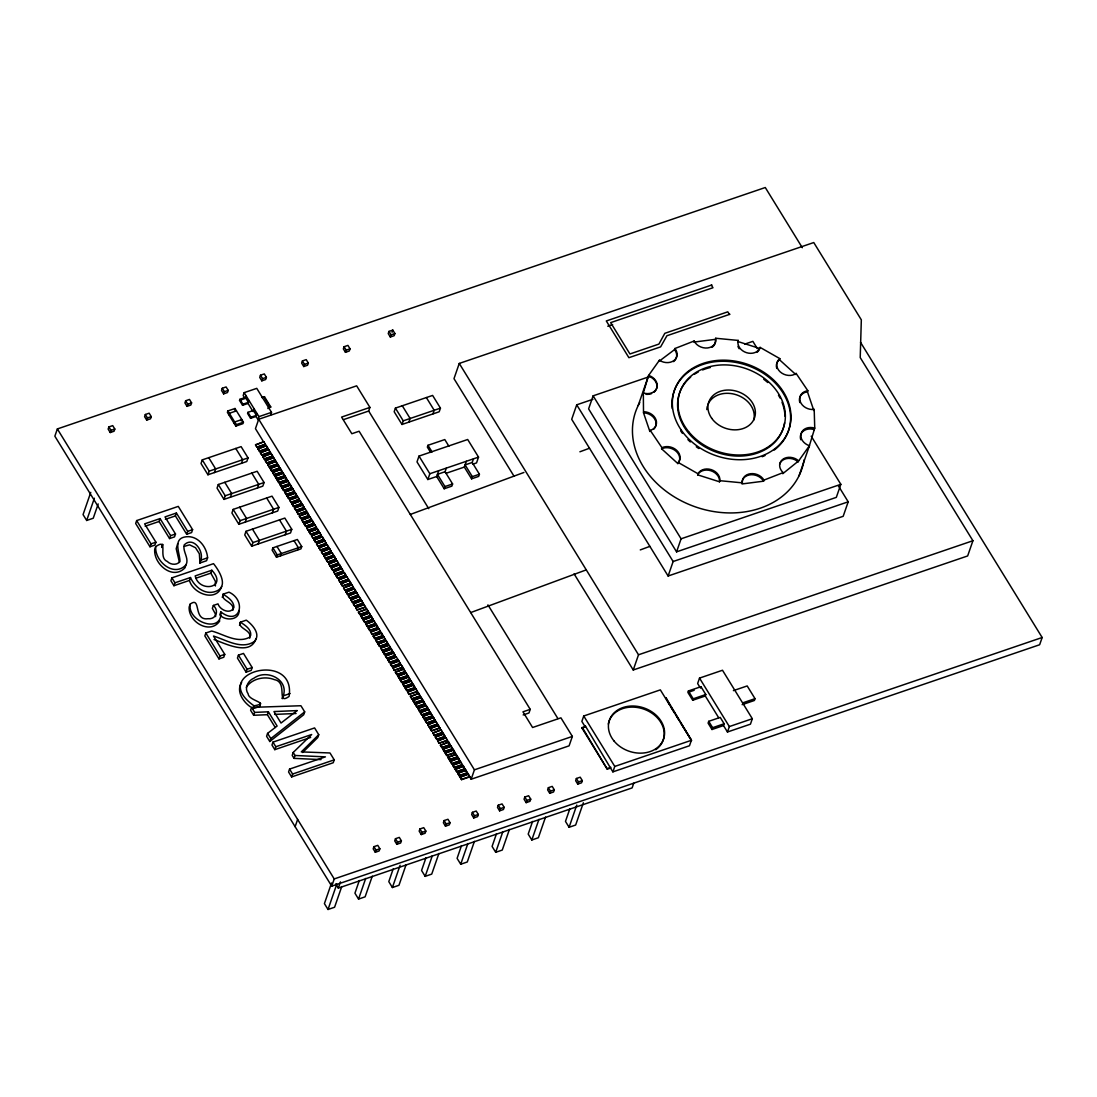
<?xml version="1.0" encoding="UTF-8"?>
<svg xmlns="http://www.w3.org/2000/svg" width="1097" height="1097" viewBox="0 0 1097 1097"><rect width="100%" height="100%" fill="white"/><g stroke="black" fill="none" stroke-linecap="round" stroke-linejoin="round"><path stroke-width="1.5" d="M249.732 638.152C252.379 629.788 237.322 628.759 240.353 622.177L246.276 620.162C252.337 624.508 261.278 634.272 254.326 641.526C241.491 650.041 226.16 639.908 213.49 636.068L224.762 654.374L223.761 657.268L218.975 658.899L204.837 635.917L205.838 633.01L211.68 631.022C223.555 634.162 237.158 643.747 249.376 637.343L250.733 635.259C251.295 628.951 244.919 625.139 240.353 622.177M239.064 610.576C239.516 620.532 224.885 621.19 219.811 614.8L220.812 611.907C240.147 626.853 246.976 600.361 228.985 592.161L223.089 594.176C220.195 600.799 234.785 601.869 232.975 610.151M255.958 638.893C249.993 656.321 225.447 643.569 214.038 639.551M185.996 564.571L185.091 567.656C173.079 580.711 153.621 564.311 154.691 549.515L155.692 546.621C169.336 537.407 157.419 557.55 167.238 561.417C170.501 564.859 177.001 565.545 179.977 561.431C179.949 552.97 172.01 538.147 186.394 536.748C198.091 535.542 206.826 547.074 207.594 557.825L206.579 560.718L199.956 562.98L199.366 553.779L195.499 547.718L189.562 544.839L184.406 546.333M199.723 562.61C205.975 553.286 193.675 535.117 184.145 545.003C182.555 551.668 189.274 558.099 186.092 564.763C174.08 577.817 154.622 561.417 155.692 546.621M282.148 698.309C291.281 680.99 267.654 668.142 253.928 678.179C247.963 680.606 244.069 688.134 248.141 693.853C248.594 701.01 270.657 702.944 254.051 705.824C207.031 672.818 296.451 649.685 289.073 696.43C275.813 705.769 288.484 682.06 274.319 679.619C264.939 675.779 252.022 678.508 246.318 687.229M221.663 586.538C216.26 602.514 192.99 593.82 189.452 580.423L190.467 577.529L174.944 582.809L173.943 585.716L189.452 580.423M215.396 585.99L215.369 581.259L210.816 573.141L211.817 570.248L195.184 575.911C199.037 593.34 228.546 587.923 211.817 570.248M808.942 447.165L814.742 428.159L814.193 409.414A11.477 9.16 19.1 0 1 800.22 401.461A11.477 9.16 19.1 0 1 807.845 390.738L796.12 373.419A11.477 9.16 19.1 0 1 780.214 371.883A11.477 9.16 19.1 0 1 779.83 358.623L760.07 347.379A11.477 9.16 19.1 0 1 746.495 352.672A11.477 9.16 19.1 0 1 738.212 340.427L715.71 338.26A11.56 9.229 19.1 0 1 707.743 347.941A11.56 9.229 19.1 0 1 694.127 341.016L674.929 348.517L674.545 349.614A11.669 9.325 19.1 0 1 673.572 361.626M802.318 247.716L765.281 187.518L57.359 428.941L54.85 436.195L331.719 886.17L1039.641 644.748L1042.15 637.508L860.528 342.319M108.891 426.925L108.137 429.105L110.249 432.533L114.074 431.231L114.828 429.05L112.717 425.622L108.891 426.925L111.003 430.353L110.249 432.533M90.763 492.361L83.057 514.603L86.677 520.472L93.245 518.237L98.195 503.934M86.677 520.472L94.383 498.23M145.339 414.501L144.585 416.668L146.696 420.096L150.522 418.793L151.276 416.627L149.165 413.199L145.339 414.501L147.451 417.93L146.696 420.096M136.659 520.581L135.658 523.475L149.987 546.772L154.896 545.086L155.911 542.192L144.626 523.859L160.08 518.579L170.597 535.665L169.582 538.572L174.505 536.886L175.506 533.992L165.003 516.906L176.398 513.012L187.683 531.359L186.682 534.253L191.591 532.58L192.606 529.673L178.276 506.389L136.659 520.581L150.988 543.865L149.987 546.772M185.654 400.748L184.913 402.928L187.011 406.356L190.851 405.04L191.605 402.873L189.493 399.445L185.654 400.748L187.765 404.176L187.011 406.356M169.582 538.572L159.079 521.486L160.08 518.579M161.616 547.156L162.617 544.263M161.835 547.499L162.836 544.606M186.682 534.253L175.397 515.919L176.398 513.012M222.28 388.269L221.525 390.436L223.623 393.864L227.463 392.561L228.217 390.381L226.105 386.953L222.28 388.269L224.378 391.684L223.623 393.864M202.273 459.876L201.012 463.496L207.95 474.768L246.784 461.522L248.045 457.902L241.107 446.63L202.273 459.876L209.198 471.148L207.95 474.768M227.888 410.922L227.381 412.376L235.828 426.089L242.931 423.661L243.438 422.208L235.005 408.495L227.888 410.922L236.321 424.635L235.828 426.089M190.467 577.529C194.608 586.881 204.769 595.232 215.437 591.461C229.355 586.936 219.139 570.618 213.517 563.666L171.9 577.858L170.899 580.766L173.943 585.716M228.848 414.748L229.342 413.295L236.458 410.868M234.497 409.949L235.005 408.495M214.395 472.56L215.656 468.94L208.732 457.682M249.033 400.515L248.032 403.422L242.56 405.287L239.544 400.391L239.914 399.308L245.385 397.429L246.016 395.619M270.52 415.242L271.521 412.349L256.767 388.352L244.178 392.644L243.177 395.537L245.015 398.526L239.544 400.391M234.196 423.428L234.689 421.988L241.806 419.561L241.313 421.015M242.56 405.287L242.931 404.203L239.914 399.308M218.303 484.517L217.041 488.138L223.98 499.396L262.814 486.149L264.075 482.529L257.137 471.271L218.303 484.517L225.228 495.775L223.98 499.396M260.469 375.243L259.715 377.409L261.826 380.837L265.652 379.535L266.406 377.354L264.295 373.926L260.469 375.243L262.581 378.671L261.826 380.837M254.038 408.66L253.407 410.47L247.936 412.335L247.565 413.418L250.569 418.314L256.04 416.449L257.041 413.555M199.956 562.98L200.737 559.703M250.569 418.314L250.952 417.23L247.936 412.335M223.089 594.176C227.778 597.193 233.771 600.991 233.976 607.258C230.891 614.896 219.935 610.165 218.001 603.871L213.367 605.448C219.4 610.837 216.054 619.599 207.923 618.722C192.907 620.888 201.45 595.616 190.151 604.173L189.15 607.066C188.177 622.218 210.569 635.053 219.811 620.847M264.199 397.429L264.446 396.703L261.895 397.567M241.45 463.345L242.698 459.712L235.773 448.454M230.425 497.202L231.686 493.568L224.762 482.31M428.749 508.679L368.674 411.032L369.922 407.412L356.648 385.829L257.946 419.534L258.947 416.641L244.178 392.644M233.167 509.406L231.92 513.026L238.844 524.284L277.692 511.037L278.94 507.417L272.015 496.159L233.167 509.406L240.092 520.664L238.844 524.284M265.241 444.546L257.027 447.343L255.519 444.902L263.856 441.734L305.048 509.145L296.848 511.942L298.357 514.383L306.68 511.229L305.172 508.775L296.848 511.942M264.446 396.703L270.767 406.987L267.97 408.578M257.027 447.343L255.656 444.532M257.987 448.892L266.324 445.739L267.695 448.55L259.495 451.347L257.987 448.892L266.324 445.739M259.495 451.347L258.11 448.536M255.519 444.902L263.856 441.734M260.359 452.746L268.683 449.578L270.068 452.389L261.854 455.186L260.359 452.746L268.683 449.578M261.854 455.186L260.483 452.389M262.827 456.709L271.165 453.541L272.536 456.352L264.336 459.149L262.827 456.709L271.165 453.541M213.367 605.448L212.352 608.355L215.259 613.703L215.629 616.583M264.336 459.149L262.951 456.338M265.296 460.713L273.619 457.545L275.004 460.356L266.804 463.153L265.296 460.713L272.097 458.381M245.303 522.076L246.551 518.456L239.626 507.198M257.48 487.973L258.727 484.353L251.803 473.081M266.804 463.153L265.419 460.342M302.402 360.94L301.648 363.107L303.759 366.535L307.585 365.232L308.339 363.066L306.228 359.638L302.402 360.94L304.5 364.369L303.759 366.535M267.654 464.552L275.991 461.398L277.376 464.196L269.163 467.007L267.654 464.552L275.991 461.398M222.266 597.371L223.281 594.478M246.002 531.318L244.741 534.938L251.679 546.196L290.513 532.95L291.775 529.33L284.836 518.072L246.002 531.318L252.927 542.576L251.679 546.196M269.163 467.007L267.778 464.196M270.109 468.488L278.446 465.334L279.831 468.145L271.617 470.942L270.109 468.488L278.446 465.334M271.617 470.942L270.246 468.131M272.577 472.492L280.914 469.338L282.286 472.149L274.085 474.946L272.577 472.492L280.914 469.338M274.085 474.946L272.7 472.135M274.949 476.345L283.273 473.177L284.658 475.988L276.444 478.786L274.949 476.345L283.273 473.177M276.444 478.786L275.073 475.975M277.294 480.294L285.618 477.126L287.003 479.938L278.803 482.735L277.294 480.294L285.618 477.126M278.803 482.735L277.418 479.938M258.124 544.002L259.386 540.368L252.461 529.111M218.975 658.899L219.976 656.006L205.838 633.01M279.749 484.298L288.086 481.13L289.471 483.942L281.257 486.739L279.749 484.298L288.086 481.13M272.344 512.861L273.606 509.241L266.667 497.969M281.257 486.739L279.886 483.928M282.121 488.138L290.458 484.984L291.829 487.795L283.629 490.592L282.121 488.138L290.458 484.984M283.629 490.592L282.244 487.781M284.685 492.21L293.022 489.056L294.394 491.867L286.194 494.665L284.685 492.21L293.022 489.056M239.516 625.359L240.531 622.452M286.194 494.665L284.809 491.854M287.153 496.214L295.477 493.047L296.862 495.858L288.648 498.655L287.153 496.214L295.477 493.047M288.648 498.655L287.277 495.858M272.906 547.842L272.111 550.118L276.485 557.221L300.948 548.87L301.744 546.594L297.369 539.491L272.906 547.842L277.267 554.931L276.485 557.221M289.635 499.697L291.02 502.508L299.358 499.341L297.849 496.9L289.635 499.697L291.02 502.508M344.101 346.721L343.347 348.887L345.459 352.315L349.285 351.013L350.039 348.832L347.927 345.404L344.101 346.721L346.213 350.149L345.459 352.315M238.433 655.156L237.432 658.063L246.112 672.159L251.172 670.445L252.173 667.538L243.493 653.428L238.433 655.156L247.113 669.266L246.112 672.159M292.021 504.099L300.345 500.931L301.73 503.742L293.53 506.54L292.021 504.099L300.345 500.931M293.53 506.54L292.145 503.729M285.179 534.774L286.427 531.154L279.502 519.882M294.476 508.089L302.813 504.935L304.198 507.746L295.984 510.544L294.476 508.089L302.813 504.935M295.984 510.544L294.599 507.733M280.544 555.836L281.339 553.546L276.965 546.457M298.357 514.383L296.972 511.572M299.33 516.097L307.654 512.943L309.039 515.755L300.839 518.552L299.33 516.097L307.654 512.943M300.839 518.552L299.454 515.741M301.785 520.101L310.122 516.948L311.507 519.759L303.293 522.556L301.785 520.101L310.122 516.948M303.293 522.556L301.908 519.745M304.157 523.955L312.48 520.787L313.865 523.598L305.665 526.395L304.157 523.955L312.48 520.787M305.665 526.395L304.28 523.584M297.589 550.022L298.37 547.732L294.01 540.643M306.694 527.986L315.031 524.832L316.416 527.643L308.202 530.441L306.694 527.986L315.031 524.832M308.202 530.441L306.831 527.63M309.162 531.99L317.499 528.836L318.87 531.647L310.67 534.445L309.162 531.99L315.963 529.673M310.67 534.445L309.285 531.634M251.597 707.387L254.669 712.392L268.381 711.802L277.13 726.036L267.586 733.372L266.585 736.265L269.793 741.503L303.691 714.75L304.692 711.857L300.935 705.741L251.597 707.387L250.596 710.28L253.668 715.285L267.38 714.696L275.251 727.503M311.521 535.843L319.858 532.676L321.243 535.487L313.029 538.284L311.521 535.843L319.858 532.676M253.05 708.717L254.051 705.824M313.029 538.284L311.658 535.473M314.085 539.957L322.408 536.79L323.793 539.601L315.593 542.398L314.085 539.957L322.408 536.79M253.668 715.285L254.669 712.392M315.593 542.398L314.208 539.587M260.414 703.191L259.646 706.468L254.367 708.264M388.982 331.404L388.228 333.584L390.34 337.012L394.166 335.709L394.92 333.529L392.808 330.101L388.982 331.404L391.094 334.832L390.34 337.012M259.646 706.468L260.647 703.575M316.539 543.961L324.877 540.794L326.262 543.605L318.048 546.402L316.539 543.961L324.877 540.794M318.048 546.402L316.676 543.591M392.068 332.281L392.808 330.101M318.912 547.801L327.249 544.647L328.62 547.458L320.42 550.255L318.912 547.801L327.249 544.647M320.42 550.255L319.035 547.444M321.421 551.914L329.758 548.747L331.143 551.558L322.929 554.355L321.421 551.914L329.758 548.747M267.38 714.696L268.381 711.802M322.929 554.355L321.544 551.544M323.889 555.905L332.213 552.751L333.598 555.562L325.398 558.359L323.889 555.905L332.213 552.751M325.398 558.359L324.013 555.548M326.248 559.758L334.585 556.59L335.97 559.401L327.756 562.199L326.248 559.758L334.585 556.59M327.756 562.199L326.385 559.388M328.757 563.844L337.081 560.69L338.466 563.501L330.252 566.299L328.757 563.844L337.081 560.69M282.395 698.707L283.149 695.416M330.252 566.299L328.881 563.488M269.793 741.503L270.808 738.596L304.692 711.857M331.212 567.848L339.549 564.694L340.92 567.506L332.72 570.303L331.212 567.848L339.549 564.694M302.621 752.501L317.732 737.582L318.747 734.688L314.592 727.928L272.975 742.121L271.974 745.028L274.812 749.649L310.67 737.417M332.72 570.303L331.335 567.492M333.584 571.702L341.907 568.534L343.292 571.345L335.092 574.142L333.584 571.702L341.907 568.534M335.092 574.142L333.707 571.331M274.812 749.649L275.813 746.755L272.975 742.121M336.121 575.856L344.458 572.689L345.829 575.5L337.629 578.297L336.121 575.856L344.458 572.689M395.414 408.111L394.166 411.732L401.996 424.47L439.198 411.773L440.446 408.153L432.616 395.427L395.414 408.111L403.243 420.837L401.996 424.47M337.629 578.297L336.244 575.486M348.284 579.504L340.084 582.301L338.589 579.847L346.913 576.693L396.182 657.364M340.084 582.301L338.712 579.49M340.948 583.7L349.285 580.532L350.656 583.343L342.456 586.141L340.948 583.7L349.285 580.532M342.456 586.141L341.071 583.343M338.589 579.847L346.913 576.693M343.539 587.937L351.863 584.783L353.248 587.594L345.048 590.392L343.539 587.937L351.863 584.783M345.048 590.392L343.663 587.581M345.994 591.941L354.331 588.787L355.716 591.598L347.502 594.396L345.994 591.941L354.331 588.787M347.502 594.396L346.117 591.585M275.813 746.755L311.671 734.524L293.201 752.473L292.2 755.38L294.051 758.37L321.037 759.604M348.366 595.794L356.69 592.627L358.075 595.438L349.874 598.235L348.366 595.794L356.69 592.627M408.866 422.126L410.127 418.492L402.284 405.767M293.201 752.473L295.052 755.476L325.425 756.861L289.567 769.093L288.566 771.986L291.61 776.937L333.227 762.744L334.228 759.851L329.991 752.967L301.305 751.898L318.747 734.688M294.051 758.37L295.052 755.476M349.874 598.235L348.489 595.424M360.543 599.456L352.356 602.239L350.848 599.798L359.172 596.631L360.556 599.442M291.61 776.937L292.611 774.043L289.567 769.093M352.356 602.239L350.971 599.428M353.303 603.803L361.64 600.635L363.025 603.446L354.811 606.243L353.303 603.803L361.64 600.635M354.811 606.243L353.426 603.432M359.172 596.631L350.848 599.798M355.675 607.642L363.998 604.474L365.383 607.285L357.183 610.097L355.675 607.642L362.504 605.311M357.183 610.097L355.798 607.285M368.126 611.811L359.912 614.608L358.417 612.153L366.741 609L372.953 619.654L364.752 622.452L363.244 619.997L371.568 616.843L372.953 619.654M359.912 614.608L358.541 611.797M360.872 616.157L369.209 612.99L370.58 615.801L362.38 618.598L360.872 616.157L369.209 612.99M432.945 413.912L434.193 410.292L426.363 397.553M362.38 618.598L360.995 615.787M472.725 464.209L476.523 462.92L478.539 457.12L467.692 439.499L418.999 456.091L416.997 461.892L427.844 479.526L436.675 476.509L438.677 470.709M364.752 622.452L363.368 619.64M295.12 826.685L297.63 819.445M365.836 624.166L374.159 620.998L375.544 623.809L367.344 626.606L365.836 624.166L374.159 620.998M448.879 446.205L444.792 439.568L427.967 445.3L427.35 447.11L430.614 452.43M367.344 626.606L365.959 623.809M371.568 616.843L363.244 619.997M574.088 573.854L633.243 669.993L967.65 555.946L972.916 540.739L860.226 357.581L861.323 319.83L813.768 242.547L459.259 363.436L453.993 378.657L514.04 476.249M368.29 628.17L376.628 625.002L378.012 627.813L369.799 630.61L368.29 628.17L376.628 625.002M369.799 630.61L368.414 627.799M370.663 632.009L378.986 628.855L380.371 631.666L372.171 634.464L370.663 632.009L378.986 628.855M372.171 634.464L370.786 631.653M373.227 636.191L381.55 633.038L382.935 635.849L374.735 638.646L373.227 636.191L381.55 633.038M427.844 479.526L429.846 473.726L418.999 456.091M374.735 638.646L373.35 635.835M375.681 640.195L384.019 637.042L385.404 639.853L377.19 642.65L375.681 640.195L384.019 637.042M377.19 642.65L375.805 639.839M378.054 644.049L386.377 640.881L387.762 643.692L379.562 646.49L378.054 644.049L386.377 640.881M379.562 646.49L378.177 643.678M380.769 647.847L382.154 650.658L390.477 647.504L388.969 645.05L380.769 647.847L382.154 650.658M436.675 476.509L444.203 488.755L451.868 486.136L452.608 483.969L445.08 471.724L446.342 468.104M383.1 652.221L391.437 649.054L392.822 651.865L384.608 654.662L383.1 652.221L391.437 649.054M384.608 654.662L383.223 651.851M395.167 655.718L386.98 658.515L385.472 656.061L393.809 652.907L395.181 655.718M444.203 488.755L444.957 486.574L437.429 474.343L445.08 471.724M386.98 658.515L385.596 655.704M397.717 659.791L389.517 662.588L388.009 660.147L396.346 656.98L460.863 762.442L452.663 765.24L454.172 767.694L462.344 764.897L471.162 779.24L569.096 745.837L572.36 736.416L560.924 717.836L532.593 727.503L522.954 711.83L530.221 709.348L359.117 431.244L351.835 433.726L341.592 417.079L369.922 407.412M389.517 662.588L388.132 659.777M393.809 652.907L385.472 656.061M390.477 664.151L398.801 660.984L400.186 663.795L391.986 666.592L390.477 664.151L398.801 660.984M391.986 666.592L390.601 663.781M396.346 656.98L388.009 660.147M392.959 667.634L394.344 670.445L402.681 667.278L401.173 664.837L392.959 667.634L394.344 670.445M473.451 458.848L472.204 462.481L479.43 474.233L478.676 476.4L471.573 478.827L464.333 467.075L466.348 461.275M395.4 672.228L403.737 669.06L405.108 671.871L396.908 674.682L395.4 672.228L403.737 669.06M396.908 674.682L395.523 671.871M397.868 676.232L406.192 673.064L407.577 675.875L399.377 678.673L397.868 676.232L406.192 673.064M399.377 678.673L397.992 675.862M400.227 680.071L408.564 676.918L409.949 679.729L401.735 682.526L400.227 680.071L407.069 677.74M331.555 882.962L324.41 903.613L328.017 909.482L334.585 907.246L341.729 886.595M471.573 478.827L472.327 476.647L465.087 464.895L472.204 462.481M401.735 682.526L400.35 679.715M331.719 886.17L334.228 878.93L57.359 428.941M412.472 683.842L404.286 686.64L402.777 684.185L411.114 681.031L412.499 683.842M404.286 686.64L402.914 683.829M328.017 909.482L336.82 884.072M405.246 688.189L413.583 685.022L414.954 687.833L406.754 690.63L405.246 688.189L413.583 685.022M633.723 783.244L632.119 787.907L338.329 888.09L340.481 881.892M406.754 690.63L405.369 687.819M411.114 681.031L402.777 684.185M407.618 692.029L415.941 688.875L417.326 691.686L409.112 694.483L407.618 692.029L415.941 688.875M409.112 694.483L407.741 691.672M410.429 696.568L418.752 693.414L420.137 696.225L411.937 699.022L410.429 696.568L418.752 693.414M411.937 699.022L410.552 696.211M412.883 700.572L421.221 697.404L422.606 700.215L414.392 703.012L412.883 700.572L421.221 697.404M414.392 703.012L413.021 700.215M415.256 704.411L423.593 701.257L424.964 704.068L416.764 706.866L415.256 704.411L423.593 701.257M416.764 706.866L415.379 704.055M417.957 708.264L419.342 711.075L427.679 707.922L426.171 705.467L417.957 708.264L419.342 711.075M359.336 880.48L354.934 893.191L358.554 899.074L365.123 896.825L372.267 876.174M373.94 846.665L373.186 848.831L375.297 852.259L379.123 850.957L379.877 848.79L377.779 845.362L373.94 846.665L376.052 850.093L375.297 852.259M420.302 712.625L428.625 709.471L430.01 712.282L421.81 715.079L420.302 712.625L428.625 709.471M421.81 715.079L420.425 712.268M358.554 899.074L365.699 878.423M422.66 716.478L430.998 713.311L432.383 716.122L424.169 718.919L422.66 716.478L430.998 713.311M424.169 718.919L422.798 716.108M425.252 720.688L433.576 717.52L434.961 720.331L426.76 723.129L425.252 720.688L433.576 717.52M426.76 723.129L425.375 720.318M427.707 724.692L436.044 721.524L437.429 724.335L429.215 727.133L427.707 724.692L436.044 721.524M429.215 727.133L427.83 724.322M430.079 728.531L438.416 725.378L439.787 728.189L431.587 730.986L430.079 728.531L438.416 725.378M431.587 730.986L430.202 728.175M395.469 838.711L394.714 840.878L396.826 844.306L400.652 843.003L401.406 840.823L399.294 837.395L395.469 838.711L397.58 842.139L396.826 844.306M432.849 733.043L441.186 729.875L442.571 732.686L434.357 735.484L432.849 733.043L441.186 729.875M434.357 735.484L432.972 732.673M435.317 737.047L443.641 733.879L445.025 736.69L436.825 739.488L435.317 737.047L442.132 734.716M436.825 739.488L435.44 736.677M393.179 868.947L388.791 881.645L392.397 887.528L398.965 885.293L406.109 864.642M437.676 740.886L446.013 737.733L447.398 740.544L439.184 743.341L437.676 740.886L446.013 737.733M439.184 743.341L437.813 740.53M440.418 745.274L448.742 742.107L450.127 744.918L441.913 747.715L440.418 745.274L448.742 742.107M392.397 887.528L400.103 865.286M441.913 747.715L440.541 744.904M442.873 749.278L451.21 746.111L452.581 748.922L444.381 751.719L442.873 749.278L451.21 746.111M444.381 751.719L442.996 748.908M445.245 753.118L453.568 749.964L454.953 752.775L446.753 755.572L445.245 753.118L453.568 749.964M419.918 828.962L419.164 831.142L421.275 834.57L425.101 833.267L425.855 831.087L423.744 827.659L419.918 828.962L422.03 832.39L421.275 834.57M446.753 755.572L445.368 752.761M447.837 757.396L456.16 754.229L457.545 757.04L449.331 759.837L447.837 757.396L456.009 754.599M449.331 759.837L447.96 757.04M450.291 761.4L458.628 758.233L460 761.044L451.799 763.841L450.291 761.4L458.628 758.233M451.799 763.841L450.414 761.03M592.928 399.294L576.72 404.82L571.702 419.315L668.114 576.007L843.182 516.303L848.2 501.809L838.382 485.848M452.663 765.24L460.987 762.086L462.372 764.897M454.172 767.694L452.787 764.883M455.228 769.367L463.551 766.2L464.936 769.011L456.722 771.808L455.228 769.367L463.551 766.2M425.965 857.758L421.563 870.47L425.183 876.352L431.738 874.103L438.896 853.466M456.722 771.808L455.351 768.997M457.682 773.371L466.019 770.204L467.391 773.015L459.19 775.812L457.682 773.371L466.019 770.204M459.19 775.812L457.806 773.001M444.12 820.57L443.366 822.736L445.478 826.164L449.304 824.862L450.058 822.695L447.946 819.267L444.12 820.57L446.218 823.998L445.478 826.164M425.183 876.352L432.328 855.701M460.054 777.211L468.378 774.057L469.763 776.868L461.563 779.665L460.054 777.211L468.378 774.057M649.602 376.573L593.12 395.839L588.609 408.879L676.575 551.846L836.325 497.366L840.837 484.326L811.218 436.181M461.563 779.665L460.178 776.854M471.162 779.24L474.425 769.82L258.714 419.232L255.45 428.653L263.733 442.105M472.396 812.342L471.641 814.509L473.739 817.937L477.579 816.634L478.333 814.468L476.221 811.04L472.396 812.342L474.494 815.77L473.739 817.937M461.494 845.65L457.092 858.348L460.713 864.23L467.281 861.995L474.425 841.344M460.713 864.23L467.857 843.579M530.221 709.348L528.973 712.968L523.159 714.956M498.244 805.225L497.49 807.406L499.601 810.834L503.427 809.517L504.181 807.351L502.069 803.923L498.244 805.225L500.355 808.654L499.601 810.834M638.221 405.479L648.629 375.407L659.407 360.255A11.669 9.325 19.1 0 0 673.942 360.543A11.669 9.325 19.1 0 0 674.929 348.517M648.629 375.407A11.477 9.16 19.1 0 1 656.925 387.652A11.477 9.16 19.1 0 1 643.336 392.959L643.089 393.686L648.382 376.134A11.477 9.16 19.1 0 1 653.881 392.301M659.407 360.255L659.023 361.338L674.545 349.614M496.488 833.72L492.087 846.418L495.693 852.3L502.261 850.065L509.419 829.414M643.884 411.718A11.669 9.325 19.1 0 1 656.047 419.904A11.669 9.325 19.1 0 1 650.233 430.381L649.863 431.478L643.514 412.801L643.336 392.959M495.693 852.3L502.851 831.649M524.805 797.039L524.051 799.219L526.162 802.647L529.988 801.331L530.742 799.164L528.631 795.736L524.805 797.039L526.917 800.467L526.162 802.647M694.127 341.016L693.757 342.113L715.34 339.343L715.71 338.26M532.593 821.406L528.192 834.104L531.812 839.987L538.366 837.738L545.524 817.1M661.957 447.713A11.669 9.325 19.1 0 1 676.561 450.223A11.669 9.325 19.1 0 1 678.248 462.495L677.877 463.592L661.587 448.796L661.957 447.713L650.233 430.381M548.377 787.687L547.622 789.867L549.72 793.296L553.56 791.993L554.314 789.813L552.202 786.384L548.377 787.687L550.475 791.115L549.72 793.296M531.812 839.987L538.956 819.336M610.563 768.065L612.894 771.863L689.492 745.741L691.371 740.31L660.339 689.876L583.741 715.998L581.863 721.428L585.25 726.941L585.496 726.214L581.972 728.051L607.272 769.189L610.563 768.065L585.496 726.214M576.391 778.5L575.637 780.666L577.749 784.094L581.575 782.792L582.329 780.625L580.217 777.197L576.391 778.5L578.503 781.928L577.749 784.094M569.878 808.681L565.476 821.392L569.096 827.275L575.651 825.026L583.357 802.798M569.096 827.275L576.789 805.033M738.212 340.427L737.828 341.51L759.7 348.462L760.07 347.379M719.865 480.692L719.495 481.789L697.623 474.836L698.007 473.753A11.601 9.256 19.1 0 1 711.226 469.639A11.601 9.256 19.1 0 1 719.865 480.692L742.367 482.858A11.669 9.325 19.1 0 1 750.513 473.712A11.669 9.325 19.1 0 1 763.951 480.102L783.148 472.601A11.477 9.16 19.1 0 1 782.764 459.341A11.477 9.16 19.1 0 1 798.671 460.877L809.449 445.711A11.477 9.16 19.1 0 1 801.153 433.466A11.477 9.16 19.1 0 1 814.742 428.159M633.243 669.993L638.509 654.786L459.259 363.436M668.114 576.007L673.133 561.513L576.72 404.82M676.575 551.846L681.086 538.805L593.12 395.839M607.272 769.189L582.219 727.338M612.894 771.863L614.773 766.433L583.741 715.998M776.799 368.482A11.477 9.16 19.1 0 1 779.446 359.706L779.83 358.623M742.367 482.858L741.983 483.955L763.567 481.185L763.951 480.102M796.12 373.419L795.75 374.502L779.446 359.706M688.395 690.973L687.888 692.426L692.714 700.256L705.289 695.978L705.796 694.524L700.969 686.695L688.395 690.973L693.208 698.816L692.714 700.256M723.513 725.57L711.994 729.505L708.086 723.129L708.717 721.319L720.222 717.397L724.13 723.759L723.513 725.57L727.462 732.001L750.444 724.171L752.323 718.727L722.498 670.253L699.516 678.097L697.637 683.527L699.763 686.983M700.476 688.134L700.969 686.695M799.85 402.544A11.477 9.16 19.1 0 1 807.461 391.821L807.845 390.738M783.148 472.601L782.778 473.685L798.671 460.877M814.193 409.414L813.809 410.497L807.461 391.821M799.027 475.783L809.449 445.711M711.994 729.505L712.625 727.681L708.717 721.319M727.462 732.001L729.34 726.571L699.516 678.097M733.399 690.63L747.194 685.94L755.024 698.666L754.393 700.476L742.148 704.658M177.673 543.714L176.206 548.719L179.469 562.432M241.628 682.485C235.869 691.137 243.068 701.723 250.39 706.825M410.305 514.452L523.9 472.478M579.902 451.786L589.5 448.234M470.682 612.579L585.88 570.015M640.278 549.912L649.877 546.361M111.003 430.353L114.828 429.05M147.451 417.93L151.276 416.627M187.765 404.176L191.605 402.873M224.378 391.684L228.217 390.381M262.581 378.671L266.406 377.354M304.5 364.369L308.339 363.066M346.213 350.149L350.039 348.832M391.094 334.832L394.92 333.529M242.931 404.203L248.402 402.338L245.385 397.429M268.216 407.851L270.767 406.987M250.952 417.23L256.424 415.365L253.407 410.47M258.947 416.641L271.521 412.349M236.321 424.635L243.438 422.208M711.884 284.959L606.298 320.968L628.896 357.691L660.627 346.871L666.921 335.737L729.916 314.263M607.765 326.207L612.633 324.547M257.151 446.986L265.364 444.189M343.484 419.63L368.674 411.032M259.619 450.99L267.819 448.193M209.198 471.148L248.045 457.902M261.991 454.83L270.191 452.033M264.459 458.793L272.673 455.995M266.928 462.797L275.128 460M403.243 420.837L440.446 408.153M269.286 466.636L277.5 463.839M271.741 470.586L279.954 467.775M274.209 474.576L282.409 471.779M225.228 495.775L264.075 482.529M276.581 478.429L284.781 475.632M145.161 526.231L159.079 521.486M165.414 519.32L175.397 515.919M278.926 482.378L287.126 479.581M281.38 486.382L289.594 483.585M283.753 490.222L291.953 487.425M286.317 494.294L294.531 491.497M170.597 535.665L175.506 533.992M150.988 543.865L155.911 542.192M187.683 531.359L192.606 529.673M288.785 498.299L296.985 495.501M744.794 344.101L752.871 341.359L757.355 348.654M290.87 499.601L296.313 497.736M291.144 502.152L299.358 499.341M240.092 520.664L278.94 507.417M293.653 506.183L301.853 503.386M296.108 510.174L304.322 507.376M298.48 514.027L306.68 511.229M429.846 473.726L478.539 457.12M300.962 518.195L309.162 515.398M445.862 473.369L464.333 467.075M303.416 522.186L311.63 519.388M200.957 560.087L207.594 557.825M252.927 542.576L291.775 529.33M305.789 526.039L313.989 523.242M308.326 530.07L316.539 527.273M472.327 476.647L479.43 474.233M444.957 486.574L452.608 483.969M310.794 534.074L318.994 531.277M313.152 537.928L321.366 535.13M195.691 578.297L210.816 573.141M277.267 554.931L301.744 546.594M315.717 542.041L323.917 539.244M318.171 546.045L326.385 543.248M320.543 549.885L328.743 547.088M323.053 553.999L331.267 551.201M325.521 557.989L333.721 555.192M327.88 561.842L336.093 559.045M330.389 565.929L338.589 563.131M332.844 569.933L341.057 567.135M220.812 611.907C222.677 634.258 187.464 622.273 190.151 604.173M335.216 573.786L343.416 570.989M337.753 577.941L345.953 575.143M340.221 581.945L348.421 579.134M342.579 585.784L350.793 582.987M345.171 590.035L353.371 587.224M347.626 594.025L355.839 591.228M349.998 597.879L358.198 595.081M352.48 601.883L360.68 599.085M354.934 605.887L363.148 603.089M219.976 656.006L224.762 654.374M357.307 609.726L365.507 606.929M358.417 612.153L365.246 609.822M360.049 614.238L368.249 611.44M362.504 618.242L370.717 615.444M364.876 622.081L373.076 619.284M367.468 626.25L375.668 623.453M247.113 669.266L252.173 667.538M369.922 630.254L378.136 627.457M372.294 634.093L380.494 631.296M374.859 638.276L383.059 635.478M377.313 642.28L385.527 639.482M681.086 538.805L840.837 484.326M379.685 646.133L387.885 643.336M382.003 647.751L387.474 645.886M382.277 650.302L390.477 647.504M384.732 654.306L392.945 651.508M387.104 658.145L395.304 655.348M673.133 561.513L848.2 501.809M283.396 695.813L290.074 693.537M389.641 662.231L397.854 659.434M392.109 666.236L400.309 663.438M394.207 667.525L399.651 665.673M394.467 670.075L402.681 667.278M397.032 674.312L405.246 671.515M399.5 678.316L407.7 675.519M401.859 682.156L410.072 679.358M404.409 686.269L412.623 683.472M406.877 690.274L415.077 687.476M409.25 694.113L417.45 691.316M412.061 698.652L420.261 695.855M414.515 702.656L422.729 699.859M416.887 706.509L425.088 703.698M419.205 708.168L424.649 706.303M419.465 710.719L427.679 707.922M421.934 714.709L430.134 711.912M424.292 718.562L432.506 715.765M426.884 722.772L435.084 719.975M638.509 654.786L972.916 540.739M429.338 726.776L437.552 723.979M292.611 774.043L334.228 759.851M431.711 730.616L439.911 727.818M434.481 735.127L442.694 732.33M436.949 739.131L445.149 736.334M439.307 742.971L447.521 740.173M442.05 747.359L450.25 744.561M444.504 751.363L452.718 748.565M446.877 755.202L455.077 752.405M449.468 759.481L457.668 756.683M451.923 763.485L460.137 760.687M454.295 767.324L462.495 764.527M581.972 728.051L584.153 727.311M689.465 691.892L694.182 690.287M456.859 771.452L465.059 768.654M474.425 769.82L572.36 736.416M459.314 775.456L467.528 772.658M693.208 698.816L705.796 694.524M461.686 779.295L469.886 776.498M742.765 702.848L755.024 698.666M712.625 727.681L724.13 723.759M729.34 726.571L752.323 718.727M607.532 768.462L610.81 767.338M614.773 766.433L691.371 740.31M422.03 832.39L425.855 831.087M446.218 823.998L450.058 822.695M474.494 815.77L478.333 814.468M397.58 842.139L401.406 840.823M376.052 850.093L379.877 848.79M550.475 791.115L554.314 789.813M578.503 781.928L582.329 780.625M500.355 808.654L504.181 807.351M526.917 800.467L530.742 799.164M334.228 878.93L1042.15 637.508M274.593 714.394L296.08 713.503M678.248 462.495L698.007 473.753M711.363 285.138L712.968 287.743L610.659 322.628L629.939 353.961L658.913 344.088L664.809 333.323L727.791 311.836L729.395 314.441M705.289 695.978L718.7 717.753M669.239 704.233L665.92 697.706L691.576 740.53L680.853 723.115M671.021 707.14L674.6 712.94M676.383 715.847L679.07 720.208M427.967 445.3L432.067 451.937M487.932 604.872L557.879 718.549M264.98 398.705L269.725 406.425M248.032 403.422L253.037 411.553M256.04 416.449L257.946 419.534M306.502 511.613L346.789 577.049M171.9 577.858L174.944 582.809M267.586 733.372L270.808 738.596M335.737 883.867L338.329 888.09M608.314 724.047A28.673 22.9 19.1 0 1 648.917 711.363A28.673 22.9 19.1 0 1 655.704 749.704M804.087 459.89A87.911 70.208 19.1 0 1 695.388 506.883A87.911 70.208 19.1 0 1 639.784 402.53M672.187 408.523A60.513 48.337 19.1 0 1 750.869 366.782A60.513 48.337 19.1 0 1 774.221 450.058M765.034 455.516A60.513 48.337 19.1 0 1 762.154 456.722M698.858 448.536A60.513 48.337 19.1 0 1 696.28 446.767M690.328 441.94A60.513 48.337 19.1 0 1 687.915 439.623M682.485 433.397A60.513 48.337 19.1 0 1 680.62 430.778M784.574 422.798A54.781 43.757 19.1 0 1 709.416 449.249A54.781 43.757 19.1 0 1 690.671 377.094M694.332 374.338A54.781 43.757 19.1 0 1 698.323 371.952M702.629 369.95A54.781 43.757 19.1 0 1 710.417 367.481M763.718 379.247A54.781 43.757 19.1 0 1 767.749 382.524M778.5 395.263A54.781 43.757 19.1 0 1 780.077 398.06M782.024 402.325A54.781 43.757 19.1 0 1 784.972 416.174M706.811 409.592A24.203 19.335 19.1 0 1 707.359 406.247M707.894 404.642A24.203 19.335 19.1 0 1 736.663 394.879A24.203 19.335 19.1 0 1 753.694 420.178M697.623 474.836A11.601 9.256 19.1 0 1 710.842 470.723A11.601 9.256 19.1 0 1 719.495 481.789M742.011 481.761A11.669 9.325 19.1 0 1 751.418 474.699A11.669 9.325 19.1 0 1 763.567 481.185M779.597 464.346A11.477 9.16 19.1 0 1 798.301 461.96M800.796 439.774A11.477 9.16 19.1 0 1 814.235 429.613M759.7 348.462A11.477 9.16 19.1 0 1 756.916 352.384M739.159 348.736A11.477 9.16 19.1 0 1 737.979 346.364M715.34 339.343A11.56 9.229 19.1 0 1 712.063 347.296M651.591 393.576A11.477 9.16 19.1 0 1 646.01 394.289M643.514 412.801A11.669 9.325 19.1 0 1 654.635 418.848A11.669 9.325 19.1 0 1 653.881 429.133M661.587 448.796A11.669 9.325 19.1 0 1 676.191 451.306A11.669 9.325 19.1 0 1 677.877 463.592M297.095 710.595L281.01 723.046L273.948 711.569L297.095 710.595M613.95 740.9A28.673 22.9 19.1 0 0 662.3 741.833A28.673 22.9 19.1 0 0 633.23 706.015A28.673 22.9 19.1 0 0 613.95 740.9M680.99 429.695A60.513 48.337 19.1 0 0 783.724 439.65A60.513 48.337 19.1 0 0 730.259 360.502A60.513 48.337 19.1 0 0 680.99 429.695M689.245 432.396A54.781 43.757 19.1 0 0 781.407 432.561A54.781 43.757 19.1 0 0 724.322 364.89A54.781 43.757 19.1 0 0 689.245 432.396M711.638 418.204A24.203 19.335 19.1 0 0 752.707 421.509A24.203 19.335 19.1 0 0 730.616 390.121A24.203 19.335 19.1 0 0 711.638 418.204"/></g></svg>
